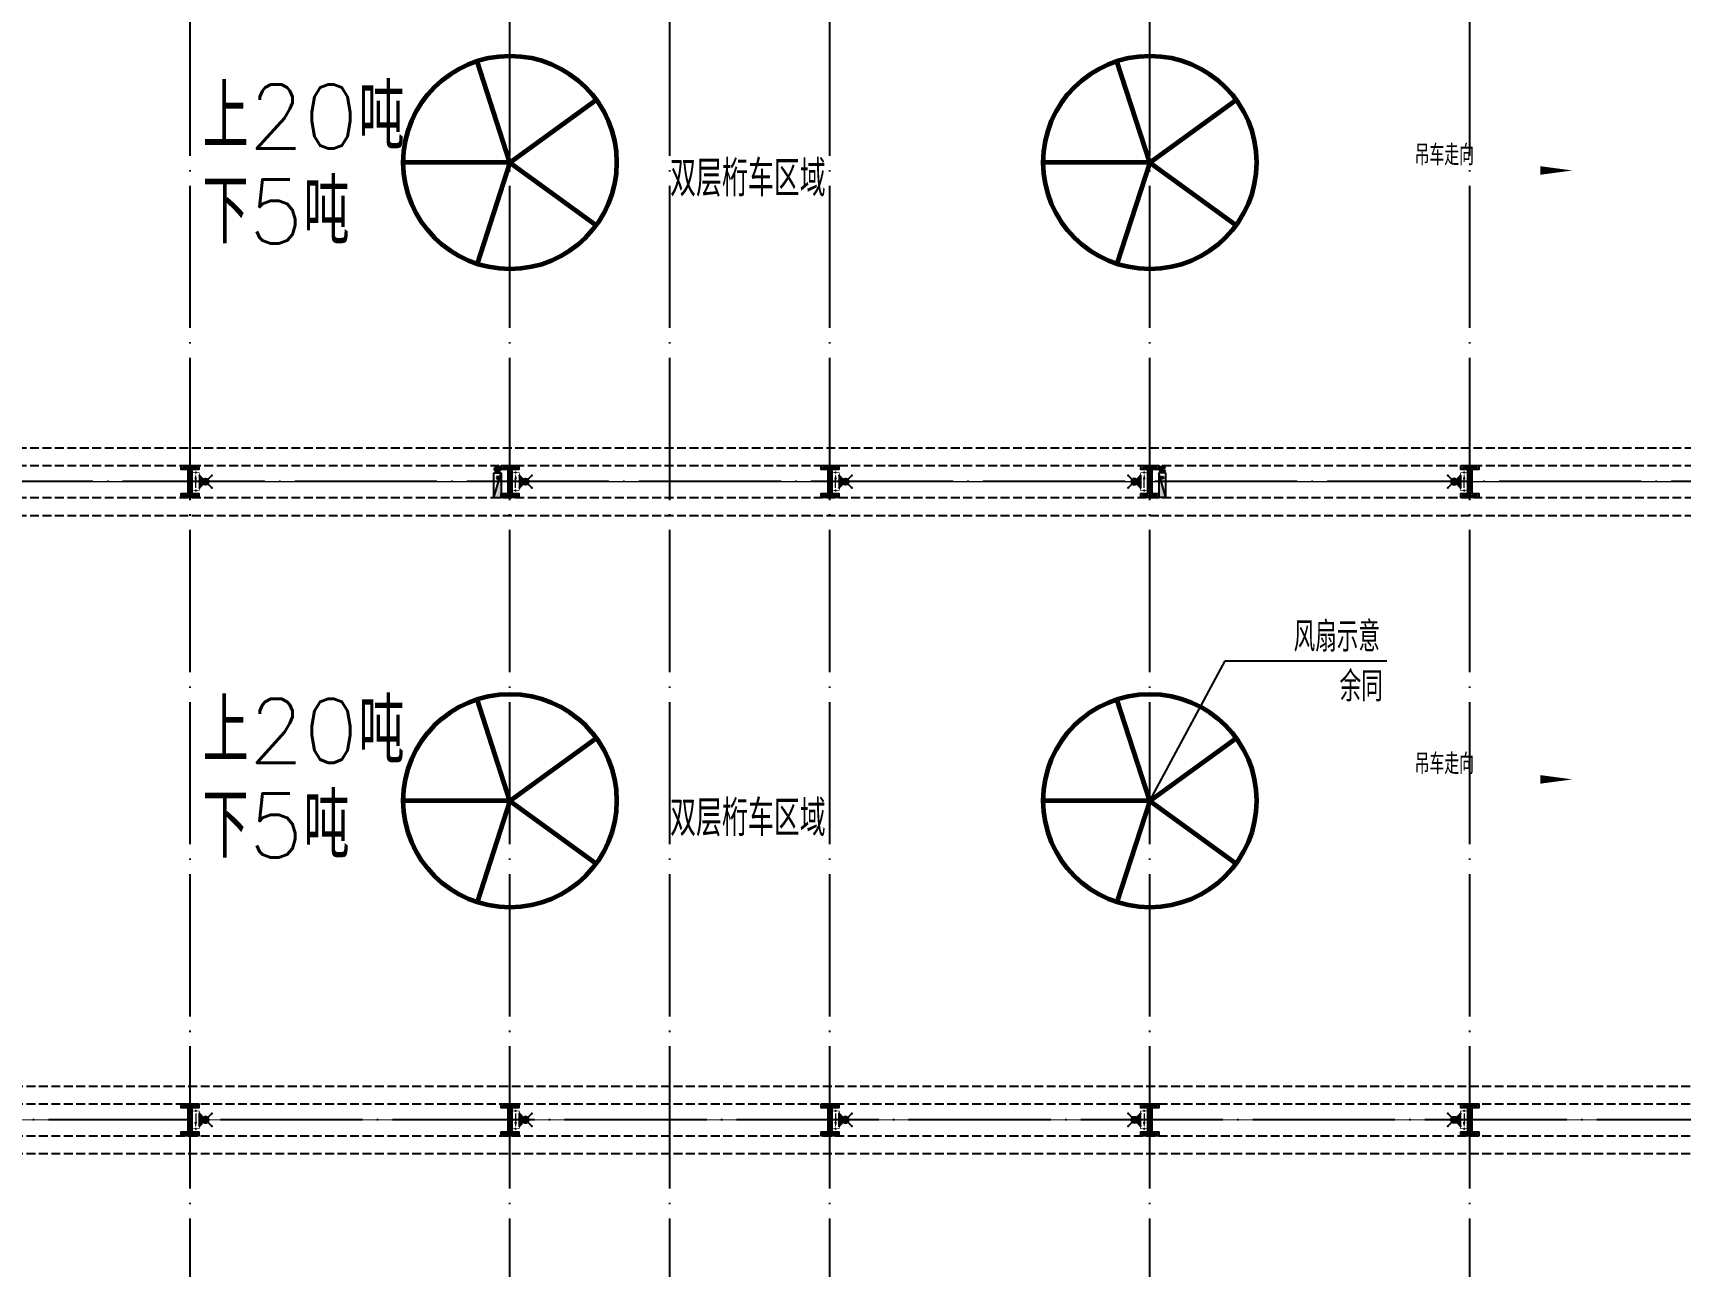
# Model space of a CAD drawing. Extents: x -1396510 to 1250330, y -1892470 to 1623980.
# Drawn here: x 424946 to 471280, y -1346036 to -1311356 of the extents above; entities that cross this region are included whole.
import ezdxf
from ezdxf.enums import TextEntityAlignment as Align

# ---------------------------------------------------------------- set-up
doc = ezdxf.new("R2010")
doc.units = 0
doc.header["$LTSCALE"] = 1000
doc.header["$MEASUREMENT"] = 0
doc.linetypes.add('DASH', pattern=[0.35, 0.25, -0.1])
doc.linetypes.add('DOTE', pattern=[2.42, 2, -0.2, 0.02, -0.2])
for name, color, linetype in [('A-AXIS-DOTE', 14, 'DOTE'), ('A-HATCH-2', 251, 'Continuous'), ('A-LIN-V', 9, 'Continuous'), ('A-WINDOW', 140, 'Continuous'), ('AS-COLN', 6, 'Continuous'), ('DIM_SYMB', 3, 'Continuous'), ('EQUIP-应急', 3, 'Continuous'), ('EQUIP-照明', 3, 'Continuous'), ('PUB_TEXT', 7, 'Continuous'), ('SB_ZF消火栓', 10, 'Continuous'), ('SB_ZF消火栓M', 10, 'Continuous'), ('WIRE-照明', 1, 'Continuous'), ('建-箭头', 3, 'Continuous')]:
    doc.layers.add(name, color=color, linetype=linetype)
doc.layers.add('A-云线2', color=3, linetype='Continuous', plot=False)
doc.layers.add('LG-ZF消防', color=1, linetype='Continuous', lineweight=60)
doc.styles.add('_TCH_DIM', font='SIMPLEX', dxfattribs={"bigfont": 'GBCBIG'})
doc.styles.add('_TEL_DIM', font='SIMPLEX', dxfattribs={"width": 0.8, "height": 3.5, "bigfont": 'HZTXT'})
doc.styles.add('A-STANDARD', font='SIMPLEX', dxfattribs={"bigfont": 'GBCBIG'})
doc.styles.get("Standard").update_dxf_attribs({"font": 'gbenor.shx', "bigfont": 'gbcbig.shx'})

# ---------------------------------------------------------------- blocks, each defined once
blk = doc.blocks.new('G$C2F382D44')
at = {"color": 0, "style": 'A-STANDARD'}
for s, p in [('上20吨', (-2949, 425)), ('下5吨', (-2952, -2245))]:
    blk.add_text(s, height=1800, dxfattribs=at).set_placement(p)
blk = doc.blocks.new('4324324')
at = {"layer": 'A-HATCH-2', "color": 8, "linetype": 'DASH'}
for p, q in [((-294754, 585770), (-128854, 585770)), ((-294754, 585270), (-128854, 585270)), ((-307354, 584370), (-128854, 584370)), ((-307354, 583870), (-128854, 583870)), ((-313054, 567820), (-128854, 567820)), ((-313054, 567320), (-128854, 567320)), ((-313054, 566420), (-128854, 566420)), ((-313054, 565920), (-128854, 565920))]:
    blk.add_line(p, q, dxfattribs=at)
blk = doc.blocks.new('w4324324')
at = {"layer": 'A-HATCH-2', "color": 0, "lineweight": 60}
for q in [(-1694760, 686605), (-1697614, 684532), (-1691907, 684532), (-1696524, 681178), (-1692997, 681178)]:
    blk.add_line((-1694760, 683605), q, dxfattribs=at)
blk.add_circle((-1694760, 683605), 3000, dxfattribs=at)
blk = doc.blocks.new('342343')
at = {"layer": 'A-LIN-V', "color": 8}
for p in [(1048660, 9556), (1066610, 9556), (1048660, -8444), (1066610, -8444)]:
    blk.add_blockref('w4324324', p, dxfattribs=at)
blk = doc.blocks.new('w42343243')
at = {"layer": 'A-HATCH-2', "color": 8}
blk.add_lwpolyline([(-165104, 621070), (-164604, 621070), (-164604, 620958), (-164800, 620958), (-164800, 620282), (-164604, 620282), (-164604, 620170), (-165104, 620170), (-165104, 620282), (-164908, 620282), (-164908, 620958), (-165104, 620958)], close=True, dxfattribs=at)
at = {"layer": 'AS-COLN', "color": 3}
blk.add_lwpolyline([(-165054, 621020), (-164654, 621020), (-164654, 621008), (-164850, 621008), (-164850, 620232), (-164654, 620232), (-164654, 620220), (-165054, 620220), (-165054, 620232), (-164858, 620232), (-164858, 621008), (-165054, 621008)], close=True, dxfattribs=at)
blk = doc.blocks.new('42343')
at = {"layer": 'A-WINDOW'}
for p in [(-54000, -35800), (-45000, -35800), (-36000, -35800), (-27000, -35800), (-18000, -35800), (-54000, -53750), (-45000, -53750), (-36000, -53750), (-27000, -53750), (-18000, -53750)]:
    blk.add_blockref('w42343243', p, dxfattribs=at)
blk = doc.blocks.new('A$C5D961328')
at = {"layer": 'SB_ZF消火栓'}
blk.add_hatch(color=256, dxfattribs=at).paths.add_polyline_path([(0, 40), (700, 40), (700, 240)])
for p, q in [((700, 240), (0, 240)), ((0, 240), (0, 40)), ((700, 240), (0, 40)), ((0, 40), (700, 40)), ((700, 240), (700, 40))]:
    blk.add_line(p, q, dxfattribs=at)
at = {"layer": 'SB_ZF消火栓', "color": 1}
blk.add_circle((140, 140), 32.5, dxfattribs=at)
blk = doc.blocks.new('we42342343234')
at = {"layer": 'LG-ZF消防'}
for centre in [(-210204, 585170), (-191504, 585170)]:
    blk.add_circle(centre, 50, dxfattribs=at)
at = {"layer": 'SB_ZF消火栓M', "xscale": -1.000000000000001, "rotation": 90}
blk.add_blockref('A$C5D961328', (-210064, 585070), dxfattribs=at)
at = {"layer": 'SB_ZF消火栓M', "rotation": 270}
blk.add_blockref('A$C5D961328', (-191644, 585070), dxfattribs=at)
blk = doc.blocks.new('世赫3#厂房一层0821')
at = {"layer": 'A-AXIS-DOTE', "color": 8, "ltscale": 2}
for p, q in [((94000, -79980), (94000, 5514)), ((103000, -79980), (103000, 5514)), ((107500, -79980), (107500, 5514)), ((112000, -79980), (112000, 5514)), ((121000, -79980), (121000, 5514)), ((130000, -79980), (130000, 5514)), ((192904.2, -35900), (-5155.8, -35900)), ((190814.2, -53850), (-5155.8, -53850))]:
    blk.add_line(p, q, dxfattribs=at)
at = {"layer": 'DIM_SYMB', "color": 8}
for p, q in [((121000, -44875), (123120, -40945)), ((123120, -40945), (127670, -40945))]:
    blk.add_line(p, q, dxfattribs=at)
at = {"layer": 'DIM_SYMB', "color": 8, "const_width": 100}
blk.add_lwpolyline([(120976.3, -44919, 1), (121023.7, -44831, 1)], format="xyb", close=True, dxfattribs=at)
at = {"layer": '建-箭头', "color": 8}
for points in [[(125987.8, -27150, 0, 0, 0), (132887.8, -27150, 0, 240, 0), (131987.8, -27150, 0, 0, 0)], [(125987.8, -44275, 0, 0, 0), (132887.8, -44275, 0, 240, 0), (131987.8, -44275, 0, 0, 0)]]:
    blk.add_lwpolyline(points, format="xyseb", dxfattribs=at)
at = {"color": 8}
for p in [(97304.2, -26960), (97304.2, -44230)]:
    blk.add_blockref('G$C2F382D44', p, dxfattribs=at)
at = {"layer": 'A-LIN-V', "color": 8, "rotation": 90}
blk.add_blockref('342343', (796160.7, 601225), dxfattribs=at)
at = {"layer": 'A-WINDOW'}
for name in ['42343', '4324324']:
    blk.add_blockref(name, (312854.2, -620720), dxfattribs=at)
at = {"layer": 'SB_ZF消火栓'}
blk.add_blockref('we42342343234', (312854.2, -620720), dxfattribs=at)
at = {"layer": 'DIM_SYMB', "color": 7, "style": '_TCH_DIM'}
for s, p in [('风扇示意', (125043.1, -40682.5)), ('余同', (126337, -42082.5))]:
    blk.add_text(s, height=843.97, dxfattribs=at).set_placement(p)
at = {"layer": 'PUB_TEXT', "color": 8}
for p in [(107504.8, -27880.8), (107504.8, -45870.8)]:
    blk.add_text('双层桁车区域', height=1012.77, dxfattribs=at).set_placement(p)
at = {"layer": '建-箭头', "color": 7, "style": 'A-STANDARD'}
for p in [(128450.1, -27003.1), (128450.1, -44128.1)]:
    blk.add_text('吊车走向', height=578.72, dxfattribs=at).set_placement(p)
blk = doc.blocks.new('$equip_U$00000208(EQ-138-沈勤辉)')
blk.add_hatch(color=256).paths.add_polyline_path([(0.21, 0.37), (0.5, 0.3), (0.21, 0.23)])
at = {"color": 7, "lineweight": 0}
blk.add_line((-0.5, 0.3), (0.21, 0.3), dxfattribs=at)
at = {"lineweight": 0, "const_width": 0.0571}
blk.add_lwpolyline([(-0.66, 0), (0.66, 0, 0.414214), (0.72, 0.06), (0.72, 0.54, 0.414213), (0.66, 0.6), (-0.66, 0.6, 0.414214), (-0.72, 0.54, 0), (-0.72, 0.06, 0.414245), (-0.66, 0, 18481.445439)], format="xyb", dxfattribs=at)
blk.add_lwpolyline([(0.21, 0.37), (0.5, 0.3), (0.21, 0.23), (0.21, 0.37)], dxfattribs=at)
for p in [(-0.72, 0.3), (0, 0.6), (0, 0), (0.72, 0.3)]:
    blk.add_point(p)
at = {"color": 7, "style": '_TEL_DIM', "flags": 1}
for tag in ['A', 'REMARK']:
    blk.add_attdef(tag, text='', height=0.00002, dxfattribs=at).set_placement((0, 0), align=Align.MIDDLE_CENTER)
blk = doc.blocks.new('$equip$00003158')
h = blk.add_hatch(color=256)
h.dxf.hatch_style = 1
h.paths.add_polyline_path([(0, 0.25, -0.198912), (-0.18, 0.32), (-0.5, 0), (0.5, 0), (0.18, 0.32, -0.198912)])
blk.add_hatch(color=256).paths.add_polyline_path([(0, 0.75, 1), (0, 0.25, 1)])
for p, q in [((-0.5, 1), (-0.18, 0.68)), ((-0.5, 0), (-0.18, 0.32)), ((-0.5, 0), (0.5, 0)), ((0.18, 0.68), (0.5, 1)), ((0.18, 0.32), (0.5, 0))]:
    blk.add_line(p, q)
blk.add_circle((0, 0.5), 0.25)
for p in [(-0.5, 1), (-0.5, 0), (0, 0), (0.5, 1), (0.5, 0)]:
    blk.add_point(p)
at = {"color": 7, "style": '_TEL_DIM', "flags": 1}
for tag in ['A', 'REMARK']:
    blk.add_attdef(tag, text='', height=0.00002, dxfattribs=at).set_placement((0, 0), align=Align.MIDDLE_CENTER)

msp = doc.modelspace()

# ---------------------------------------------------------------- linework, layer by layer
at = {"layer": 'WIRE-照明', "color": 6, "linetype": 'DASH', "const_width": 35}
for points in [[(420311.8, -1323974), (429419.8, -1323974)], [(429892.3, -1323974), (438419.8, -1323974)], [(438892.3, -1323974), (447419.8, -1323974)], [(447892.3, -1323974), (455839.3, -1323974)], [(456311.8, -1323974), (464839.3, -1323974)], [(465311.8, -1323974), (473839.3, -1323974)], [(420311.8, -1341924), (429419.8, -1341924)], [(429892.3, -1341924), (438419.8, -1341924)], [(438892.3, -1341924), (447419.8, -1341924)], [(447892.3, -1341924), (455839.3, -1341924)], [(456311.8, -1341924), (464839.3, -1341924)], [(465311.8, -1341924), (473839.3, -1341924)]]:
    msp.add_lwpolyline(points, dxfattribs=at)

# ---------------------------------------------------------------- block references
at = {"layer": 'A-云线2'}
msp.add_blockref('世赫3#厂房一层0821', (335365.8, -1288074), dxfattribs=at)
at = {"layer": 'EQUIP-应急', "yscale": 350.0000000000001, "zscale": 350.0000000000001}
for p, xscale, rotation in [((429629.8, -1323974), 350.0000000000001, 270), ((438629.8, -1323974), 350.0000000000001, 270), ((447629.8, -1323974), 350.0000000000001, 270), ((456101.8, -1323974), -350.0000000000001, 90), ((465101.8, -1323974), -350.0000000000001, 90), ((429629.8, -1341924), -350.0000000000001, 270), ((438629.8, -1341924), -350.0000000000001, 270), ((447629.8, -1341924), -350.0000000000001, 270), ((456101.8, -1341924), 350.0000000000001, 90.00000000000001), ((465101.8, -1341924), 350.0000000000001, 90.00000000000001)]:
    msp.add_blockref('$equip$00003158', p, dxfattribs=dict(at, xscale=xscale, rotation=rotation))
at = {"layer": 'EQUIP-照明', "yscale": 350, "zscale": 350}
for p, xscale, rotation in [((429419.8, -1323974), -350, 270), ((438419.8, -1323974), -350, 270), ((447419.8, -1323974), -350, 270), ((456311.8, -1323974), 350, 90), ((465311.8, -1323974), 350, 90), ((429419.8, -1341924), 350, 270), ((438419.8, -1341924), 350, 270), ((447419.8, -1341924), 350, 270), ((456311.8, -1341924), -350, 90), ((465311.8, -1341924), -350, 90)]:
    msp.add_blockref('$equip_U$00000208(EQ-138-沈勤辉)', p, dxfattribs=dict(at, xscale=xscale, rotation=rotation))

doc.saveas('drawing.dxf')
